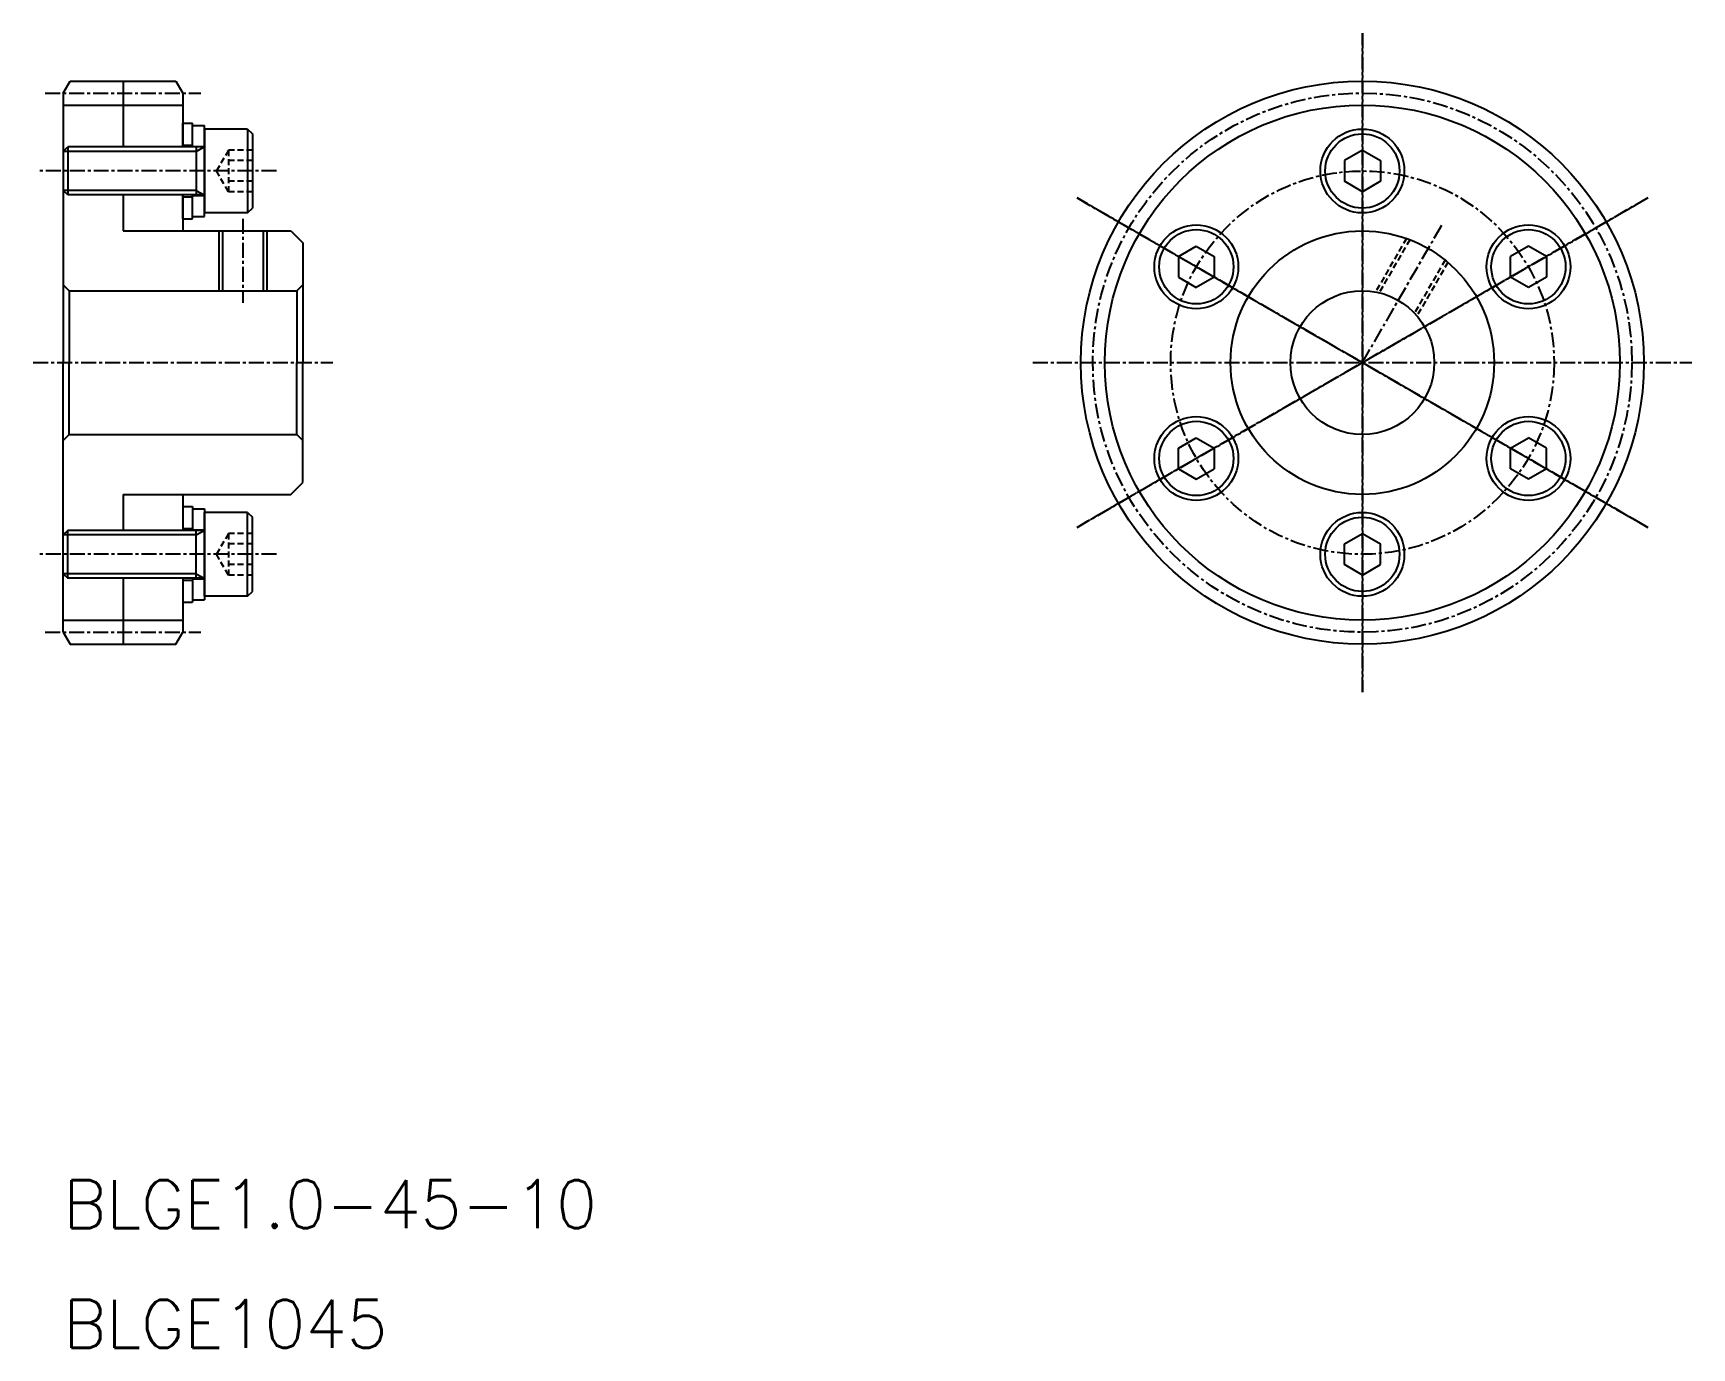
# Model space of a CAD drawing. Extents: x 0 to 138, y 0 to 110.
import ezdxf

# ---------------------------------------------------------------- set-up
doc = ezdxf.new("R2010")
doc.units = 0
doc.linetypes.add('CENTER', pattern=[2, 1.25, -0.25, 0.25, -0.25])
doc.linetypes.add('DASHED', pattern=[0.75, 0.5, -0.25])
doc.layers.get('0').update_dxf_attribs({"linetype": 'CONTINUOUS'})
doc.layers.add('CENTER', color=1, linetype='CENTER')
doc.styles.get("Standard").update_dxf_attribs({"font": 'txt', "bigfont": 'BIGFONT'})

msp = doc.modelspace()

# ---------------------------------------------------------------- linework, layer by layer
at = {"color": 7, "linetype": 'CONTINUOUS'}
for p, q in [((2.5, 104.74), (3.08, 105.74)), ((3.08, 105.74), (11.92, 105.74)), ((7.5, 105.74), (7.5, 100.24)), ((11.92, 105.74), (12.5, 104.74)), ((2.5, 104.74), (2.5, 82.24)), ((12.5, 104.74), (12.5, 100.24)), ((2.5, 103.74), (12.5, 103.74)), ((12.5, 100.24), (12.5, 102.24)), ((12.5, 102.24), (13.3, 102.24)), ((13.3, 100.24), (13.3, 102.24)), ((13.3, 100.29), (13.3, 102.04)), ((13.3, 102.04), (14.3, 102.04)), ((14.3, 94.44), (14.3, 102.04)), ((14.3, 101.74), (14.3, 94.74)), ((17.9, 101.74), (14.3, 101.74)), ((17.9, 101.74), (17.9, 94.74)), ((17.9, 101.74), (18.3, 101.34)), ((18.3, 101.34), (18.3, 95.14)), ((2.5, 99.86), (2.88, 100.24)), ((2.5, 99.86), (2.5, 96.62)), ((14.3, 100.24), (2.88, 100.24)), ((2.88, 100.24), (2.88, 96.24)), ((12.5, 100.39), (13.3, 100.39)), ((13.3, 100.29), (14.3, 100.29)), ((13.6, 100.24), (13.6, 96.24)), ((110.95, 99.97), (109.45, 99.11)), ((110.95, 99.97), (112.45, 99.11)), ((109.45, 99.11), (109.45, 97.38)), ((112.45, 99.11), (112.45, 97.38)), ((110.95, 96.51), (109.45, 97.38)), ((112.45, 97.38), (110.95, 96.51)), ((111.7, 96.94), (111.7, 96.94)), ((112.08, 97.16), (112.08, 97.16)), ((2.88, 96.24), (2.5, 96.62)), ((14.3, 96.24), (2.88, 96.24)), ((7.5, 96.24), (7.5, 93.24)), ((12.5, 96.24), (12.5, 93.24)), ((12.5, 94.24), (12.5, 96.24)), ((12.5, 96.09), (13.3, 96.09)), ((13.3, 94.24), (13.3, 96.24)), ((13.3, 94.44), (13.3, 96.19)), ((13.3, 96.19), (14.3, 96.19)), ((12.5, 94.24), (13.3, 94.24)), ((13.3, 94.44), (14.3, 94.44)), ((17.9, 94.74), (14.3, 94.74)), ((17.9, 94.74), (18.3, 95.14)), ((7.5, 93.24), (21.5, 93.24)), ((15.8, 93.24), (15.8, 88.24)), ((19.2, 93.24), (19.2, 88.24)), ((21.5, 93.24), (22.5, 92.24)), ((22.5, 92.24), (22.5, 82.24)), ((95.59, 91.11), (97.09, 91.97)), ((97.09, 91.97), (98.59, 91.11)), ((124.81, 91.97), (123.31, 91.11)), ((126.31, 91.11), (124.81, 91.97)), ((95.59, 91.11), (95.59, 89.38)), ((98.59, 91.11), (98.59, 89.38)), ((98.59, 90.67), (98.59, 90.67)), ((98.59, 90.24), (98.59, 90.24)), ((123.31, 89.38), (123.31, 91.11)), ((126.31, 91.11), (126.31, 89.38)), ((3, 88.24), (2.5, 88.74)), ((22, 88.24), (22.5, 88.74)), ((22.5, 89.24), (22.5, 89.24)), ((95.59, 89.38), (97.09, 88.51)), ((98.59, 89.38), (97.09, 88.51)), ((124.81, 88.51), (123.31, 89.38)), ((124.06, 88.94), (124.06, 88.94)), ((124.43, 88.73), (124.43, 88.73)), ((126.31, 89.38), (124.81, 88.51)), ((3, 88.24), (3, 82.24)), ((3, 88.24), (22, 88.24)), ((22, 88.24), (22, 82.24)), ((2.5, 59.74), (2.5, 82.24)), ((3, 76.24), (3, 82.24)), ((22, 76.24), (22, 82.24)), ((22.5, 72.24), (22.5, 82.24)), ((3, 76.24), (2.5, 75.74)), ((3, 76.24), (22, 76.24)), ((22, 76.24), (22.5, 75.74)), ((22.5, 75.24), (22.5, 75.24)), ((95.59, 75.11), (97.09, 75.97)), ((95.59, 73.38), (95.59, 75.11)), ((97.09, 75.97), (98.59, 75.11)), ((97.47, 75.76), (97.47, 75.76)), ((97.84, 75.54), (97.84, 75.54)), ((98.59, 75.11), (98.59, 73.38)), ((123.31, 75.11), (124.81, 75.97)), ((123.31, 73.38), (123.31, 75.11)), ((126.31, 75.11), (124.81, 75.97)), ((126.31, 73.38), (126.31, 75.11)), ((123.31, 74.24), (123.31, 74.24)), ((123.31, 73.81), (123.31, 73.81)), ((21.5, 71.24), (22.5, 72.24)), ((95.59, 73.38), (97.09, 72.51)), ((97.09, 72.51), (98.59, 73.38)), ((124.81, 72.51), (123.31, 73.38)), ((126.31, 73.38), (124.81, 72.51)), ((7.5, 71.24), (21.5, 71.24)), ((7.5, 71.24), (7.5, 68.24)), ((12.5, 71.24), (12.5, 68.24)), ((12.5, 70.24), (12.5, 68.24)), ((12.5, 70.24), (13.3, 70.24)), ((13.3, 70.24), (13.3, 68.24)), ((13.3, 70.04), (13.3, 68.29)), ((13.3, 70.04), (14.3, 70.04)), ((14.3, 70.04), (14.3, 62.44)), ((14.3, 62.74), (14.3, 69.74)), ((17.9, 69.74), (14.3, 69.74)), ((17.9, 62.74), (17.9, 69.74)), ((17.9, 69.74), (18.3, 69.34)), ((18.3, 63.14), (18.3, 69.34)), ((2.88, 68.24), (2.5, 67.86)), ((2.5, 64.62), (2.5, 67.86)), ((14.3, 68.24), (2.88, 68.24)), ((2.88, 64.24), (2.88, 68.24)), ((12.5, 68.39), (13.3, 68.39)), ((13.3, 68.29), (14.3, 68.29)), ((13.6, 64.24), (13.6, 68.24)), ((109.45, 67.11), (110.95, 67.97)), ((110.95, 67.97), (112.45, 67.11)), ((109.45, 65.38), (109.45, 67.11)), ((109.83, 67.32), (109.83, 67.32)), ((110.2, 67.54), (110.2, 67.54)), ((112.45, 65.38), (112.45, 67.11)), ((110.95, 64.51), (109.45, 65.38)), ((110.95, 64.51), (112.45, 65.38)), ((2.5, 64.62), (2.88, 64.24)), ((14.3, 64.24), (2.88, 64.24)), ((7.5, 64.24), (7.5, 58.74)), ((12.5, 64.24), (12.5, 59.74)), ((12.5, 64.24), (12.5, 62.24)), ((12.5, 64.09), (13.3, 64.09)), ((13.3, 64.24), (13.3, 62.24)), ((13.3, 64.19), (13.3, 62.44)), ((13.3, 64.19), (14.3, 64.19)), ((13.3, 62.44), (14.3, 62.44)), ((17.9, 62.74), (14.3, 62.74)), ((17.9, 62.74), (18.3, 63.14)), ((12.5, 62.24), (13.3, 62.24)), ((2.5, 60.74), (12.5, 60.74)), ((2.5, 59.74), (3.08, 58.74)), ((11.92, 58.74), (12.5, 59.74)), ((3.08, 58.74), (11.92, 58.74))]:
    msp.add_line(p, q, dxfattribs=at)
at = {"color": 3, "linetype": 'CONTINUOUS'}
for p, q in [((13.6, 99.86), (2.5, 99.86)), ((13.6, 99.86), (14.26, 100.24)), ((13.6, 96.62), (2.5, 96.62)), ((13.6, 96.62), (14.26, 96.24)), ((15.5, 93.24), (15.5, 88.24)), ((19.5, 93.24), (19.5, 88.24)), ((13.6, 67.86), (2.5, 67.86)), ((13.6, 67.86), (14.26, 68.24)), ((13.6, 64.62), (2.5, 64.62)), ((13.6, 64.62), (14.26, 64.24))]:
    msp.add_line(p, q, dxfattribs=at)
at = {"color": 3, "linetype": 'DASHED'}
for p, q in [((16.3, 99.97), (15.3, 98.24)), ((16.3, 99.97), (16.3, 96.51)), ((18.3, 99.97), (16.3, 99.97)), ((18.3, 99.11), (16.3, 99.11)), ((16.3, 96.51), (15.3, 98.24)), ((18.3, 97.38), (16.3, 97.38)), ((18.3, 96.51), (16.3, 96.51)), ((114.63, 92.61), (112.05, 88.14)), ((114.91, 92.5), (112.35, 88.08)), ((117.86, 90.8), (115.3, 86.38)), ((118.09, 90.61), (115.51, 86.14)), ((16.3, 67.97), (15.3, 66.24)), ((16.3, 67.97), (16.3, 64.51)), ((18.3, 67.97), (16.3, 67.97)), ((18.3, 67.11), (16.3, 67.11)), ((16.3, 64.51), (15.3, 66.24)), ((18.3, 65.38), (16.3, 65.38)), ((18.3, 64.51), (16.3, 64.51))]:
    msp.add_line(p, q, dxfattribs=at)
at = {"color": 7, "linetype": 'CONTINUOUS'}
for centre, radius in [((110.95, 82.24), 23.5), ((110.95, 98.24), 3.5), ((110.95, 98.24), 3.1), ((97.09, 90.24), 3.5), ((97.09, 90.24), 3.1), ((110.95, 82.24), 11), ((124.81, 90.24), 3.5), ((124.81, 90.24), 3.1), ((110.95, 82.24), 6), ((97.09, 74.24), 3.5), ((124.81, 74.24), 3.5), ((97.09, 74.24), 3.1), ((124.81, 74.24), 3.1), ((110.95, 66.24), 3.5), ((110.95, 66.24), 3.1)]:
    msp.add_circle(centre, radius, dxfattribs=at)
at = {"color": 3, "linetype": 'CONTINUOUS'}
msp.add_circle((110.95, 82.24), 21.5, dxfattribs=at)
at = {"layer": 'CENTER', "color": 1, "linetype": 'CENTER'}
for p, q in [((110.95, 109.74), (110.95, 54.74)), ((110.95, 54.74), (110.95, 109.74)), ((1, 104.74), (14, 104.74)), ((20.3, 98.24), (0.5, 98.24)), ((87.13, 95.99), (134.77, 68.49)), ((87.13, 68.49), (134.77, 95.99)), ((134.77, 68.49), (87.13, 95.99)), ((134.77, 95.99), (87.13, 68.49)), ((17.5, 94.24), (17.5, 87.24)), ((110.95, 82.24), (117.7, 93.93)), ((0, 82.24), (25, 82.24)), ((83.45, 82.24), (138.45, 82.24)), ((20.3, 66.24), (0.5, 66.24)), ((1, 59.74), (14, 59.74))]:
    msp.add_line(p, q, dxfattribs=at)
for radius in [22.5, 16]:
    msp.add_circle((110.95, 82.24), radius, dxfattribs=at)

# ---------------------------------------------------------------- texts
at = {"color": 7, "linetype": 'CONTINUOUS'}
for s, p in [('BLGE1.0-45-10', (2.5, 10)), ('BLGE1045', (2.5, 0))]:
    msp.add_text(s, height=4, dxfattribs=at).set_placement(p)

doc.saveas('drawing.dxf')
